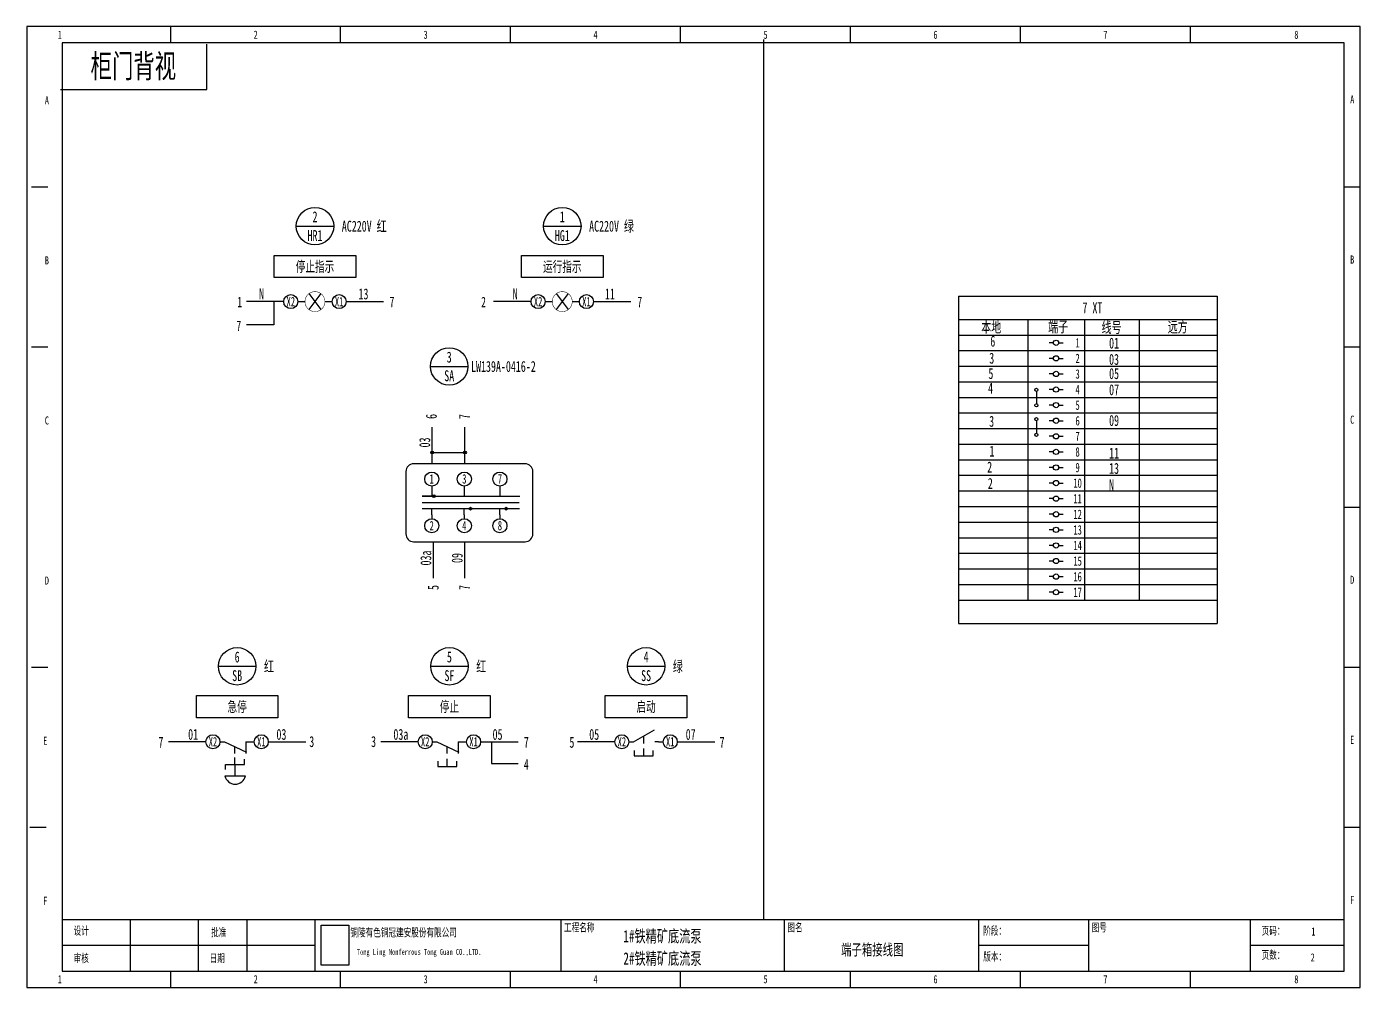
# Model space of a CAD drawing. Header units: millimetres. Extents: x 401220 to 2750366, y -101310 to 943175.
# Drawn here: x 1178014 to 1235034, y -44391 to -3287 of the extents above; entities that cross this region are included whole.
import ezdxf
from ezdxf.enums import TextEntityAlignment as Align

# ---------------------------------------------------------------- set-up
doc = ezdxf.new("R2010")
doc.units = ezdxf.units.MM
doc.linetypes.add('事故照明', pattern=[800, 600, 0, -200, 0])
doc.layers.add('SW', color=8, linetype='Continuous', lineweight=20)
doc.styles.add('ROM-S', font='NSimSun.ttf', dxfattribs={"width": 0.67})
doc.styles.add('标准', font='NSimSun.ttf', dxfattribs={"width": 0.667})

msp = doc.modelspace()

# ---------------------------------------------------------------- hatches: boundary and pattern name
h = msp.add_hatch(color=256)
h.dxf.hatch_style = 1
h.paths.add_polyline_path([(1195413.6, -21502.6, 0.4142136), (1195354.2, -21443.2), (1195354.2, -21561.9, 0.4142136)])
h.paths.add_polyline_path([(1195354.2, -21443.2, 0.4142136), (1195294.8, -21502.6, 0.4142136), (1195354.2, -21561.9)])
h = msp.add_hatch(color=256)
h.dxf.hatch_style = 1
h.paths.add_polyline_path([(1196813.8, -21502.6, 0.4142136), (1196754.5, -21443.2), (1196754.5, -21561.9, 0.4142136)])
h.paths.add_polyline_path([(1196754.5, -21443.2, 0.4142136), (1196695.1, -21502.6, 0.4142136), (1196754.5, -21561.9)])
h = msp.add_hatch(color=256)
h.dxf.hatch_style = 1
h.paths.add_polyline_path([(1195483.2, -23376.5, 1), (1195367.4, -23376.5)])
h.paths.add_polyline_path([(1195367.4, -23376.5, 1), (1195483.2, -23376.5)])
h = msp.add_hatch(color=256)
h.dxf.hatch_style = 1
h.paths.add_polyline_path([(1196936.1, -23910.1), (1197051.8, -23910.1, 1)])
h.paths.add_polyline_path([(1197051.8, -23910.1), (1196936.1, -23910.1, 1)])
h = msp.add_hatch(color=256)
h.dxf.hatch_style = 1
h.paths.add_polyline_path([(1198457.4, -23910.1), (1198573.1, -23910.1, 1)])
h.paths.add_polyline_path([(1198573.1, -23910.1), (1198457.4, -23910.1, 1)])

# ---------------------------------------------------------------- linework, layer by layer
at = {"ltscale": 4}
for p, q in [((1184172.9, -3979.1), (1184172.9, -3287.1)), ((1191438.7, -3979.1), (1191438.7, -3287.1)), ((1198704.5, -3979.1), (1198704.5, -3287.1)), ((1205970.4, -3979.1), (1205970.4, -3287.1)), ((1213236.2, -3979.1), (1213236.2, -3287.1)), ((1220502, -3979.1), (1220502, -3287.1)), ((1227767.9, -3979.1), (1227767.9, -3287.1)), ((1178221.8, -10137.8), (1178913.8, -10137.8)), ((1234341.7, -10137.8), (1235033.7, -10137.8)), ((1178221.8, -16988.4), (1178913.8, -16988.4)), ((1221911.4, -16812.6), (1221723.9, -16812.6)), ((1222136.4, -16812.6), (1222323.9, -16812.6)), ((1234341.7, -16988.4), (1235033.7, -16988.4)), ((1221911.4, -17479.6), (1221723.9, -17479.6)), ((1222136.4, -17479.6), (1222323.9, -17479.6)), ((1221911.4, -18146.6), (1221723.9, -18146.6)), ((1222136.4, -18146.6), (1222323.9, -18146.6)), ((1221911.4, -18813.5), (1221723.9, -18813.5)), ((1221911.4, -18813.5), (1221723.9, -18813.5)), ((1222136.4, -18813.5), (1222323.9, -18813.5)), ((1222136.4, -18813.5), (1222323.9, -18813.5)), ((1221911.4, -19480.5), (1221723.9, -19480.5)), ((1222136.4, -19480.5), (1222323.9, -19480.5)), ((1221911.4, -20147.5), (1221723.9, -20147.5)), ((1222136.4, -20147.5), (1222323.9, -20147.5)), ((1221911.4, -20814.5), (1221723.9, -20814.5)), ((1222136.4, -20814.5), (1222323.9, -20814.5)), ((1221911.4, -21481.5), (1221723.9, -21481.5)), ((1222136.4, -21481.5), (1222323.9, -21481.5)), ((1221911.4, -22148.5), (1221723.9, -22148.5)), ((1222136.4, -22148.5), (1222323.9, -22148.5)), ((1221911.4, -22815.5), (1221723.9, -22815.5)), ((1222136.4, -22815.5), (1222323.9, -22815.5)), ((1221911.4, -23482.5), (1221723.9, -23482.5)), ((1222136.4, -23482.5), (1222323.9, -23482.5)), ((1234341.7, -23839.1), (1235033.7, -23839.1)), ((1221911.4, -24149.5), (1221723.9, -24149.5)), ((1222136.4, -24149.5), (1222323.9, -24149.5)), ((1221911.4, -24816.5), (1221723.9, -24816.5)), ((1222136.4, -24816.5), (1222323.9, -24816.5)), ((1221911.4, -25483.5), (1221723.9, -25483.5)), ((1222136.4, -25483.5), (1222323.9, -25483.5)), ((1221911.4, -26150.5), (1221723.9, -26150.5)), ((1222136.4, -26150.5), (1222323.9, -26150.5)), ((1221911.4, -26817.5), (1221723.9, -26817.5)), ((1222136.4, -26817.5), (1222323.9, -26817.5)), ((1221911.4, -27484.5), (1221723.9, -27484.5)), ((1222136.4, -27484.5), (1222323.9, -27484.5)), ((1178221.8, -30689.7), (1178913.8, -30689.7)), ((1234341.7, -30689.7), (1235033.7, -30689.7)), ((1178152.6, -37540.4), (1178844.6, -37540.4)), ((1234341.7, -37540.4), (1235033.7, -37540.4)), ((1179536.6, -41484.7), (1234341.7, -41484.7)), ((1182442.9, -41484.7), (1182442.9, -43699)), ((1185349.3, -41484.7), (1185349.3, -43699)), ((1187425.2, -41484.7), (1187425.2, -43699)), ((1190331.5, -41484.7), (1190331.5, -43699)), ((1200849.7, -41484.7), (1200849.7, -43699)), ((1210399.1, -41484.7), (1210399.1, -43699)), ((1218702.9, -41484.7), (1218702.9, -43699)), ((1223408.4, -41484.7), (1223408.4, -43699)), ((1230328.2, -41484.7), (1230328.2, -43699)), ((1179536.6, -42591.8), (1190331.5, -42591.8)), ((1218702.9, -42591.8), (1223408.4, -42591.8)), ((1230328.2, -42591.8), (1234341.7, -42591.8)), ((1184172.9, -44391), (1184172.9, -43699)), ((1191438.7, -44391), (1191438.7, -43699)), ((1198704.5, -44391), (1198704.5, -43699)), ((1205970.4, -44391), (1205970.4, -43699)), ((1213236.2, -44391), (1213236.2, -43699)), ((1220502, -44391), (1220502, -43699)), ((1227767.9, -44391), (1227767.9, -43699))]:
    msp.add_line(p, q, dxfattribs=at)
for p, q in [((1187247.2, -3979.1), (1179536.6, -3979.1)), ((1209520.2, -3840.2), (1209520.2, -41484.7)), ((1179453.5, -5971.1), (1185718.3, -5971.1)), ((1189540.9, -11823.9), (1191141.6, -11823.9)), ((1200113.4, -11823.9), (1201714.2, -11823.9)), ((1188598.8, -13075.4), (1192083.7, -13075.4)), ((1188598.8, -14025), (1188598.8, -13075.4)), ((1192083.7, -13075.4), (1192083.7, -14025)), ((1199171.4, -13075.4), (1202656.3, -13075.4)), ((1199171.4, -14025), (1199171.4, -13075.4)), ((1202656.3, -13075.4), (1202656.3, -14025)), ((1192083.7, -14025), (1188598.8, -14025)), ((1202656.3, -14025), (1199171.4, -14025)), ((1190083.8, -14710.6), (1190596, -15393.6)), ((1200656.4, -14710.6), (1201168.6, -15393.6)), ((1217860.6, -14812.8), (1217860.6, -15813.3)), ((1217860.6, -14812.8), (1228532.5, -14812.8)), ((1218243, -14812.8), (1228914.9, -14812.8)), ((1228914.9, -14812.8), (1228914.9, -15813.3)), ((1189007.3, -15052.1), (1187406.5, -15052.1)), ((1188583.9, -15052.1), (1188583.9, -16039.6)), ((1189606.2, -15052.1), (1189806.3, -15052.1)), ((1189806.3, -15052.1), (1189913, -15052.1)), ((1190766.8, -15052.1), (1190873.5, -15052.1)), ((1190873.5, -15052.1), (1191073.6, -15052.1)), ((1191675.2, -15052.1), (1193276, -15052.1)), ((1199579.9, -15052.1), (1197979.1, -15052.1)), ((1200178.8, -15052.1), (1200378.9, -15052.1)), ((1200378.9, -15052.1), (1200485.6, -15052.1)), ((1201339.4, -15052.1), (1201446.1, -15052.1)), ((1201446.1, -15052.1), (1201646.2, -15052.1)), ((1202247.8, -15052.1), (1203848.6, -15052.1)), ((1217860.6, -15813.3), (1228914.9, -15813.3)), ((1217860.6, -15813.3), (1217860.6, -16480.3)), ((1220811.3, -15813.3), (1220811.3, -16480.3)), ((1223245.5, -15813.3), (1223245.5, -16480.3)), ((1225581.1, -15813.3), (1225581.1, -16480.3)), ((1228914.9, -15813.3), (1228914.9, -16480.3)), ((1188583.9, -16039.6), (1187406.5, -16039.6)), ((1217860.6, -16480.3), (1217860.6, -17147.2)), ((1217860.6, -16480.3), (1217860.6, -17147.2)), ((1217860.6, -16480.3), (1228532.5, -16480.3)), ((1218243, -16480.3), (1228914.9, -16480.3)), ((1220811.3, -16480.3), (1220811.3, -17147.2)), ((1223245.5, -16480.3), (1223245.5, -17147.2)), ((1225580, -16480.3), (1225580, -17147.2)), ((1228914.9, -16480.3), (1228914.9, -17147.2)), ((1228914.9, -16480.3), (1228914.9, -17147.2)), ((1217860.6, -17147.2), (1217860.6, -17814.2)), ((1217860.6, -17147.2), (1217860.6, -17814.2)), ((1217860.6, -17147.2), (1228532.5, -17147.2)), ((1218243, -17147.2), (1228914.9, -17147.2)), ((1220811.3, -17147.2), (1220811.3, -17814.2)), ((1223245.5, -17147.2), (1223245.5, -17814.2)), ((1225580, -17147.2), (1225580, -17814.2)), ((1228914.9, -17147.2), (1228914.9, -17814.2)), ((1228914.9, -17147.2), (1228914.9, -17814.2)), ((1195279.1, -17824.8), (1196879.9, -17824.8)), ((1217860.6, -17814.2), (1217860.6, -18481.2)), ((1217860.6, -17814.2), (1217860.6, -18481.2)), ((1217860.6, -17814.2), (1228532.5, -17814.2)), ((1218243, -17814.2), (1228914.9, -17814.2)), ((1220811.3, -17814.2), (1220811.3, -18481.2)), ((1223245.5, -17814.2), (1223245.5, -18481.2)), ((1225580, -17814.2), (1225580, -18481.2)), ((1228914.9, -17814.2), (1228914.9, -18481.2)), ((1228914.9, -17814.2), (1228914.9, -18481.2)), ((1217860.6, -18481.2), (1217860.6, -19148.2)), ((1217860.6, -18481.2), (1217860.6, -19148.2)), ((1217860.6, -18481.2), (1228532.5, -18481.2)), ((1218243, -18481.2), (1228914.9, -18481.2)), ((1220811.3, -18481.2), (1220811.3, -19148.2)), ((1223245.5, -18481.2), (1223245.5, -19148.2)), ((1225580, -18481.2), (1225580, -19148.2)), ((1228914.9, -18481.2), (1228914.9, -19148.2)), ((1228914.9, -18481.2), (1228914.9, -19148.2)), ((1217860.6, -19148.2), (1217860.6, -19815.2)), ((1217860.6, -19148.2), (1217860.6, -19815.2)), ((1217860.6, -19148.2), (1228532.5, -19148.2)), ((1218243, -19148.2), (1228914.9, -19148.2)), ((1220811.3, -19148.2), (1220811.3, -19815.2)), ((1221183.2, -18891.7), (1221183.2, -19158.5)), ((1221183.2, -19158.5), (1221183.2, -19425.3)), ((1223245.5, -19148.2), (1223245.5, -19815.2)), ((1225580, -19148.2), (1225580, -19815.2)), ((1228914.9, -19148.2), (1228914.9, -19815.2)), ((1228914.9, -19148.2), (1228914.9, -19815.2)), ((1217860.6, -19815.2), (1217860.6, -20482.2)), ((1217860.6, -19815.2), (1217860.6, -20482.2)), ((1217860.6, -19815.2), (1228532.5, -19815.2)), ((1218243, -19815.2), (1228914.9, -19815.2)), ((1220811.3, -19815.2), (1220811.3, -20482.2)), ((1223245.5, -19815.2), (1223245.5, -20482.2)), ((1225580, -19815.2), (1225580, -20482.2)), ((1228914.9, -19815.2), (1228914.9, -20482.2)), ((1228914.9, -19815.2), (1228914.9, -20482.2)), ((1195354.2, -21988.5), (1195354.2, -20425.6)), ((1196754.5, -21988.5), (1196754.5, -20425.6)), ((1217860.6, -20482.2), (1217860.6, -21149.2)), ((1217860.6, -20482.2), (1217860.6, -21149.2)), ((1217860.6, -20482.2), (1228532.5, -20482.2)), ((1218243, -20482.2), (1228914.9, -20482.2)), ((1220811.3, -20482.2), (1220811.3, -21149.2)), ((1221183.2, -20149.7), (1221183.2, -20416.5)), ((1221183.2, -20416.5), (1221183.2, -20683.3)), ((1223245.5, -20482.2), (1223245.5, -21149.2)), ((1225580, -20482.2), (1225580, -21149.2)), ((1228914.9, -20482.2), (1228914.9, -21149.2)), ((1195354.2, -21502.6), (1196754.5, -21502.6)), ((1217860.6, -21149.2), (1217860.6, -21816.2)), ((1217860.6, -21149.2), (1217860.6, -21816.2)), ((1217860.6, -21149.2), (1228532.5, -21149.2)), ((1218243, -21149.2), (1228914.9, -21149.2)), ((1220811.3, -21149.2), (1220811.3, -21816.2)), ((1223245.5, -21149.2), (1223245.5, -21816.2)), ((1225580, -21149.2), (1225580, -21816.2)), ((1228914.9, -21149.2), (1228914.9, -21816.2)), ((1198026.9, -21988.5), (1194559.2, -21988.5)), ((1197927.4, -21988.5), (1194559.2, -21988.5)), ((1199321.3, -21988.5), (1195853.6, -21988.5)), ((1199221.8, -21988.5), (1195853.6, -21988.5)), ((1217860.6, -21816.2), (1217860.6, -22483.2)), ((1217860.6, -21816.2), (1217860.6, -22483.2)), ((1217860.6, -21816.2), (1228532.5, -21816.2)), ((1218243, -21816.2), (1228914.9, -21816.2)), ((1220811.3, -21816.2), (1220811.3, -22483.2)), ((1223245.5, -21816.2), (1223245.5, -22483.2)), ((1225580, -21816.2), (1225580, -22483.2)), ((1228914.9, -21816.2), (1228914.9, -22483.2)), ((1228914.9, -21816.2), (1228914.9, -22483.2)), ((1194225.7, -22322), (1194225.7, -24990)), ((1199654.8, -24990), (1199654.8, -22322)), ((1217860.6, -22483.2), (1217860.6, -23150.2)), ((1217860.6, -22483.2), (1217860.6, -23150.2)), ((1217860.6, -22483.2), (1228532.5, -22483.2)), ((1218243, -22483.2), (1228914.9, -22483.2)), ((1220811.3, -22483.2), (1220811.3, -23150.2)), ((1223245.5, -22483.2), (1223245.5, -23150.2)), ((1225580, -22483.2), (1225580, -23150.2)), ((1228914.9, -22483.2), (1228914.9, -23150.2)), ((1228914.9, -22483.2), (1228914.9, -23150.2)), ((1195332.3, -23376.5), (1194917, -23376.5)), ((1194917, -23376.5), (1199092.1, -23376.5)), ((1195332.3, -22943.7), (1195332.3, -23109.7)), ((1195332.3, -23109.7), (1195332.3, -23376.5)), ((1196726.1, -22943.7), (1196726.1, -23109.7)), ((1196726.1, -23109.7), (1196726.1, -23376.5)), ((1198247.4, -22943.7), (1198247.4, -23109.7)), ((1198247.4, -23109.7), (1198247.4, -23376.5)), ((1217860.6, -23150.2), (1217860.6, -23817.2)), ((1217860.6, -23150.2), (1217860.6, -23817.2)), ((1217860.6, -23150.2), (1228532.5, -23150.2)), ((1218243, -23150.2), (1228914.9, -23150.2)), ((1220811.3, -23150.2), (1220811.3, -23817.2)), ((1223245.5, -23150.2), (1223245.5, -23817.2)), ((1225580, -23150.2), (1225580, -23817.2)), ((1228914.9, -23150.2), (1228914.9, -23817.2)), ((1228914.9, -23150.2), (1228914.9, -23817.2)), ((1194917, -23910.1), (1199085.3, -23910.1)), ((1195332.3, -24176.9), (1195332.3, -23910.1)), ((1196726.1, -24176.9), (1196726.1, -23910.1)), ((1198247.4, -24176.9), (1198247.4, -23910.1)), ((1217860.6, -23817.2), (1217860.6, -24484.2)), ((1217860.6, -23817.2), (1217860.6, -24484.2)), ((1217860.6, -23817.2), (1228532.5, -23817.2)), ((1218243, -23817.2), (1228914.9, -23817.2)), ((1220811.3, -23817.2), (1220811.3, -24484.2)), ((1223245.5, -23817.2), (1223245.5, -24484.2)), ((1225580, -23817.2), (1225580, -24484.2)), ((1228914.9, -23817.2), (1228914.9, -24484.2)), ((1228914.9, -23817.2), (1228914.9, -24484.2)), ((1195332.3, -24176.9), (1195332.3, -24340.1)), ((1196726.1, -24176.9), (1196726.1, -24340.1)), ((1198247.4, -24176.9), (1198247.4, -24340.1)), ((1217860.6, -24484.2), (1228532.5, -24484.2)), ((1217860.6, -24484.2), (1217860.6, -25151.2)), ((1217860.6, -24484.2), (1217860.6, -25151.2)), ((1217860.6, -24484.2), (1228532.5, -24484.2)), ((1218243, -24484.2), (1228914.9, -24484.2)), ((1218243, -24484.2), (1228914.9, -24484.2)), ((1220811.3, -24484.2), (1220811.3, -25151.2)), ((1223245.5, -24484.2), (1223245.5, -25151.2)), ((1225580, -24484.2), (1225580, -25151.2)), ((1228914.9, -24484.2), (1228914.9, -25151.2)), ((1228914.9, -24484.2), (1228914.9, -25151.2)), ((1194559.2, -25323.5), (1197992.8, -25323.5)), ((1195410.9, -26886.3), (1195410.9, -25323.5)), ((1195853.6, -25323.5), (1199321.3, -25323.5)), ((1196749.6, -26886.3), (1196749.6, -25323.5)), ((1217860.6, -25151.2), (1217860.6, -25818.1)), ((1217860.6, -25151.2), (1217860.6, -25818.1)), ((1217860.6, -25151.2), (1228532.5, -25151.2)), ((1218243, -25151.2), (1228914.9, -25151.2)), ((1220811.3, -25151.2), (1220811.3, -25818.1)), ((1223245.5, -25151.2), (1223245.5, -25818.1)), ((1225580, -25151.2), (1225580, -25818.1)), ((1228914.9, -25151.2), (1228914.9, -25818.1)), ((1228914.9, -25151.2), (1228914.9, -25818.1)), ((1217860.6, -25818.1), (1217860.6, -26485.1)), ((1217860.6, -25818.1), (1217860.6, -26485.1)), ((1217860.6, -25818.1), (1228532.5, -25818.1)), ((1218243, -25818.1), (1228914.9, -25818.1)), ((1220811.3, -25818.1), (1220811.3, -26485.1)), ((1223245.5, -25818.1), (1223245.5, -26485.1)), ((1225580, -25818.1), (1225580, -26485.1)), ((1228914.9, -25818.1), (1228914.9, -26485.1)), ((1228914.9, -25818.1), (1228914.9, -26485.1)), ((1217860.6, -26485.1), (1228532.5, -26485.1)), ((1217860.6, -26485.1), (1217860.6, -27152.1)), ((1217860.6, -26485.1), (1217860.6, -27152.1)), ((1217860.6, -26485.1), (1228532.5, -26485.1)), ((1218243, -26485.1), (1228914.9, -26485.1)), ((1218243, -26485.1), (1228914.9, -26485.1)), ((1220811.3, -26485.1), (1220811.3, -27152.1)), ((1223245.5, -26485.1), (1223245.5, -27152.1)), ((1225580, -26485.1), (1225580, -27152.1)), ((1228914.9, -26485.1), (1228914.9, -27152.1)), ((1228914.9, -26485.1), (1228914.9, -27152.1)), ((1217860.6, -27152.1), (1217860.6, -27819.1)), ((1217860.6, -27152.1), (1217860.6, -27819.1)), ((1217860.6, -27152.1), (1228532.5, -27152.1)), ((1218243, -27152.1), (1228914.9, -27152.1)), ((1220811.3, -27152.1), (1220811.3, -27819.1)), ((1223245.5, -27152.1), (1223245.5, -27819.1)), ((1225580, -27152.1), (1225580, -27819.1)), ((1228914.9, -27152.1), (1228914.9, -27819.1)), ((1228914.9, -27152.1), (1228914.9, -27819.1)), ((1217860.6, -27819.1), (1217860.6, -28486.1)), ((1217860.6, -27819.1), (1217860.6, -28486.1)), ((1217860.6, -27819.1), (1217860.6, -28819.6)), ((1217860.6, -27819.1), (1228532.5, -27819.1)), ((1218243, -27819.1), (1228914.9, -27819.1)), ((1228914.9, -27819.1), (1228914.9, -28486.1)), ((1228914.9, -27819.1), (1228914.9, -28486.1)), ((1228914.9, -27819.1), (1228914.9, -28819.6)), ((1217860.6, -28152.6), (1217860.6, -28819.6)), ((1217860.6, -28152.6), (1217860.6, -28819.6)), ((1217860.6, -28819.6), (1228532.5, -28819.6)), ((1218243, -28819.6), (1228914.9, -28819.6)), ((1186212.9, -30654.7), (1187813.7, -30654.7)), ((1195287.9, -30654.7), (1196888.7, -30654.7)), ((1203696, -30654.7), (1205296.8, -30654.7)), ((1185270.9, -31906.3), (1188755.8, -31906.3)), ((1185270.9, -32855.9), (1185270.9, -31906.3)), ((1188755.8, -31906.3), (1188755.8, -32855.9)), ((1194345.8, -31906.3), (1197830.8, -31906.3)), ((1194345.8, -32855.9), (1194345.8, -31906.3)), ((1197830.8, -31906.3), (1197830.8, -32855.9)), ((1202753.9, -31906.3), (1206238.9, -31906.3)), ((1202753.9, -32855.9), (1202753.9, -31906.3)), ((1206238.9, -31906.3), (1206238.9, -32855.9)), ((1188755.8, -32855.9), (1185270.9, -32855.9)), ((1197830.8, -32855.9), (1194345.8, -32855.9)), ((1206238.9, -32855.9), (1202753.9, -32855.9)), ((1203961.5, -33883), (1204860.4, -33368.4)), ((1204399.8, -33953.6), (1204399.8, -33639.6)), ((1185679.3, -33883), (1184078.6, -33883)), ((1186278.3, -33883), (1186478.4, -33883)), ((1186478.4, -33883), (1187417.9, -34328.8)), ((1186919.5, -34386), (1186919.5, -34092.3)), ((1187389.1, -33883), (1187745.7, -33883)), ((1187389.1, -33883), (1187389.1, -34383.5)), ((1188347.3, -33883), (1189948.1, -33883)), ((1194754.3, -33883), (1193153.5, -33883)), ((1195353.3, -33883), (1195553.4, -33883)), ((1195553.4, -33883), (1196492.8, -34328.8)), ((1195996.6, -34387), (1195996.6, -34093.3)), ((1196464, -33883), (1196820.7, -33883)), ((1196464, -33883), (1196464, -34383.5)), ((1197422.3, -33883), (1199023.1, -33883)), ((1197885.5, -33883), (1197885.5, -34719.6)), ((1203162.4, -33883), (1201561.7, -33883)), ((1203761.4, -33883), (1203961.5, -33883)), ((1204399.8, -34483.5), (1204399.8, -34169.5)), ((1205028.7, -33883), (1204869.4, -33883)), ((1205028.7, -33883), (1205228.8, -33883)), ((1205830.4, -33883), (1207431.2, -33883)), ((1186916.7, -34857), (1186916.7, -34563.2)), ((1187323.4, -34857), (1187323.4, -34628)), ((1195589.9, -34718.2), (1195589.9, -34947.2)), ((1195996.6, -34947.2), (1195996.6, -34608.7)), ((1196403.3, -34947.2), (1196403.3, -34718.2)), ((1197885.5, -34719.6), (1197885.5, -34813.9)), ((1203993.1, -34254.4), (1203993.1, -34483.5)), ((1203993.1, -34483.5), (1204806.5, -34483.5)), ((1204806.5, -34483.5), (1204806.5, -34254.4)), ((1186490, -35346.4), (1187367.5, -35346.4)), ((1186510, -35076.4), (1186510, -34857)), ((1186510, -34857), (1187323.4, -34857)), ((1186916.7, -34857), (1186916.7, -35346.4)), ((1195589.9, -34947.2), (1196403.3, -34947.2)), ((1197885.5, -34813.9), (1199023.1, -34813.9))]:
    msp.add_line(p, q)
at = {"linetype": '事故照明'}
msp.add_line((1194917, -23648.1), (1199071.6, -23648.1), dxfattribs=at)
at = {"ltscale": 4}
for points in [[(1178014.2, -44391), (1235033.7, -44391), (1235033.7, -3287.1), (1178014.2, -3287.1)], [(1179536.6, -43699), (1234341.7, -43699), (1234341.7, -3979.1), (1179536.6, -3979.1)]]:
    msp.add_lwpolyline(points, close=True, dxfattribs=at)
for points in [[(1185718.3, -5971.1), (1185718.3, -4032.6)], [(1190596, -14710.6), (1190083.8, -15393.6)], [(1201168.6, -14710.6), (1200656.4, -15393.6)]]:
    msp.add_lwpolyline(points)
at = {"const_width": 21.3}
for points in [[(1189913, -15052.1, 1), (1190766.8, -15052.1, 1)], [(1200485.6, -15052.1, 1), (1201339.4, -15052.1, 1)]]:
    msp.add_lwpolyline(points, format="xyb", close=True, dxfattribs=at)
msp.add_lwpolyline([(1190602.3, -41736.2), (1191783.3, -41736.2), (1191783.3, -43448), (1190602.3, -43448)], close=True)
for centre, radius in [((1190341.3, -11823.9), 800.4), ((1200913.8, -11823.9), 800.4), ((1189306.1, -15052.1), 300.1), ((1191373.8, -15052.1), 300.1), ((1199878.7, -15052.1), 300.1), ((1201946.3, -15052.1), 300.1), ((1196079.5, -17824.8), 800.4), ((1221183.2, -18825), 66.7), ((1221183.2, -19492), 66.7), ((1221183.2, -20083), 66.7), ((1221183.2, -20750), 66.7), ((1195354.2, -21502.6), 59.4), ((1196754.5, -21502.6), 59.4), ((1195332.3, -22643.5), 300.1), ((1196726.1, -22643.5), 300.1), ((1198247.4, -22643.5), 300.1), ((1195425.3, -23376.5), 57.9), ((1196994, -23910.1), 57.9), ((1198515.3, -23910.1), 57.9), ((1195332.3, -24640.2), 300.1), ((1196726.1, -24640.2), 300.1), ((1198247.4, -24640.2), 300.1), ((1187013.3, -30654.7), 800.4), ((1196088.3, -30654.7), 800.4), ((1204496.4, -30654.7), 800.4), ((1185978.2, -33883), 300.1), ((1188045.8, -33883), 300.1), ((1195053.1, -33883), 300.1), ((1197120.8, -33883), 300.1), ((1203461.2, -33883), 300.1), ((1205528.9, -33883), 300.1)]:
    msp.add_circle(centre, radius)
at = {"ltscale": 4}
for centre in [(1222023.9, -16812.6), (1222023.9, -17479.6), (1222023.9, -18146.6), (1222023.9, -18813.5), (1222023.9, -18813.5), (1222023.9, -19480.5), (1222023.9, -20147.5), (1222023.9, -20814.5), (1222023.9, -21481.5), (1222023.9, -22148.5), (1222023.9, -22815.5), (1222023.9, -23482.5), (1222023.9, -24149.5), (1222023.9, -24816.5), (1222023.9, -25483.5), (1222023.9, -26150.5), (1222023.9, -26817.5), (1222023.9, -27484.5)]:
    msp.add_circle(centre, 112.5, dxfattribs=at)
for centre, radius, start, end in [((1194559.2, -22322), 333.5, 90, 180), ((1199321.3, -22322), 333.5, 0, 90), ((1194559.2, -24990), 333.5, 180, 270), ((1199321.3, -24990), 333.5, 270, 0), ((1186928.7, -35248.6), 449.5, 192.56925, 347.43075)]:
    msp.add_arc(centre, radius, start, end)
for p in [(1190339.9, -15052.1), (1200912.5, -15052.1)]:
    msp.add_point(p)

# ---------------------------------------------------------------- texts
at = {"style": 'ROM-S', "width": 0.67}
for s, p in [('1', (1179432.8, -3909.9)), ('2', (1187805.8, -3909.9)), ('3', (1195071.6, -3909.9)), ('4', (1202337.5, -3909.9)), ('5', (1209603.3, -3909.9)), ('6', (1216869.1, -3909.9)), ('7', (1224135, -3909.9)), ('8', (1232300.4, -3909.9)), ('A', (1178879.2, -6712.5)), ('A', (1234687.7, -6677.9)), ('B', (1178879.2, -13563.1)), ('B', (1234687.7, -13528.5)), ('C', (1234687.7, -20379.1)), ('C', (1178879.2, -20413.7)), ('D', (1234687.7, -27229.8)), ('D', (1178879.2, -27264.4)), ('E', (1234687.7, -34080.4)), ('E', (1178810, -34115)), ('F', (1234687.7, -40931.1)), ('F', (1178810, -40965.7)), ('1', (1179432.8, -44321.8)), ('2', (1187805.8, -44321.8)), ('3', (1195071.6, -44321.8)), ('4', (1202337.5, -44321.8)), ('5', (1209603.3, -44321.8)), ('6', (1216869.1, -44321.8)), ('7', (1224135, -44321.8)), ('8', (1232300.4, -44321.8))]:
    msp.add_text(s, height=346.7, dxfattribs=at).set_placement(p, align=Align.BOTTOM_CENTER)
msp.add_text('柜门背视', height=1000.49, dxfattribs=at).set_placement((1182575.3, -4953.7), align=Align.MIDDLE)
for s, height, p in [('2', 466.9, (1190341.3, -11423.7)), ('1', 466.9, (1200913.8, -11423.7)), ('HR1', 466.89, (1190341.3, -12224.1)), ('HG1', 466.89, (1200913.8, -12224.1)), ('停止指示', 450.22, (1190341.3, -13550.2)), ('运行指示', 450.22, (1200913.8, -13551.2)), ('1', 450.2, (1187124.7, -15067.5)), ('X2', 400.2, (1189306.1, -15052.1)), ('X1', 400.2, (1191373.8, -15052.1)), ('7', 450.2, (1193631.7, -15067.5)), ('2', 450.2, (1197547.3, -15067.5)), ('X2', 400.2, (1199878.7, -15052.1)), ('X1', 400.2, (1201946.3, -15052.1)), ('7', 450.2, (1204225.8, -15067.5)), ('7 XT', 466.89, (1223579, -15313)), ('7', 450.2, (1187084, -16088.6)), ('6', 466.9, (1219320.6, -16744.2)), ('1', 400.2, (1222946, -16813.8)), ('3', 466.9, (1196079.5, -17424.6)), ('3', 466.9, (1219274.5, -17471.9)), ('2', 400.2, (1222946, -17480.7)), ('SA', 466.89, (1196079.5, -18225)), ('5', 466.9, (1219240.3, -18126.8)), ('3', 400.2, (1222946, -18147.7)), ('@N421', 0.133, (1223245.5, -18147.7)), ('4', 466.9, (1219225, -18756.3)), ('4', 400.2, (1222946, -18814.7)), ('5', 400.2, (1222946, -19481.7)), ('3', 466.9, (1219270.8, -20171.2)), ('6', 400.2, (1222946, -20148.7)), ('7', 400.2, (1222946, -20815.7)), ('1', 466.9, (1219286.4, -21449.9)), ('8', 400.2, (1222946, -21482.7)), ('2', 466.9, (1219185, -22130.2)), ('9', 400.2, (1222946, -22149.7)), ('2', 466.9, (1219214, -22830.5)), ('10', 400.2, (1222946, -22816.7)), ('11', 400.2, (1222946, -23483.7)), ('12', 400.2, (1222946, -24150.7)), ('13', 400.2, (1222946, -24817.7)), ('14', 400.2, (1222946, -25484.7)), ('15', 400.2, (1222946, -26151.6)), ('16', 400.2, (1222946, -26818.6)), ('17', 400.2, (1222946, -27485.6)), ('6', 466.9, (1187013.3, -30254.5)), ('5', 466.9, (1196088.3, -30254.5)), ('4', 466.9, (1204496.4, -30254.5)), ('SB', 466.89, (1187013.3, -31054.9)), ('SF', 466.89, (1196088.3, -31054.9)), ('SS', 466.89, (1204496.4, -31054.9)), ('急停', 450.22, (1187013.3, -32382.1)), ('停止', 450.22, (1196088.3, -32382.1)), ('启动', 450.22, (1204496.4, -32382.1)), ('X2', 400.2, (1185978.2, -33883)), ('X1', 400.2, (1188045.8, -33883)), ('X2', 400.2, (1195053.1, -33883)), ('X1', 400.2, (1197120.8, -33883)), ('X2', 400.2, (1203461.2, -33883)), ('X1', 400.2, (1205528.9, -33883)), ('端子箱接线图', 485.36, (1214167.1, -42778.8))]:
    msp.add_text(s, height=height, dxfattribs=at).set_placement(p, align=Align.MIDDLE_CENTER)
for s, height, p in [(' AC220V 红', 466.89, (1191275, -11823.9)), (' AC220V 绿', 466.89, (1201847.6, -11823.9)), ('LW139A-0416-2', 466.895, (1197013.3, -17824.8)), (' 红', 466.89, (1187947.1, -30654.7)), (' 红', 466.89, (1197022.1, -30654.7)), (' 绿', 466.89, (1205430.2, -30654.7))]:
    msp.add_text(s, height=height, dxfattribs=at).set_placement(p, align=Align.MIDDLE_LEFT)
for s, height, p in [('N', 466.9, (1188056.8, -14956.3)), ('13', 466.89, (1192412.9, -14956.3)), ('N', 466.9, (1198899.2, -14956.3)), ('11', 466.89, (1202951.8, -14956.3)), ('1', 400.2, (1195332.3, -22836.2)), ('3', 400.2, (1196726.1, -22836.2)), ('7', 400.2, (1198247.4, -22836.2)), ('2', 400.2, (1195332.3, -24836.5)), ('4', 400.2, (1196726.1, -24836.5)), ('8', 400.2, (1198247.4, -24836.5)), ('1', 346.7, (1233027, -42176.6)), ('2', 346.7, (1232999.3, -43283.8))]:
    msp.add_text(s, height=height, dxfattribs=at).set_placement(p, align=Align.CENTER)
for s, height, rotation, p in [('本地', 466.89, 360, (1219251.3, -16372.7)), ('端子', 466.89, 360, (1222115.8, -16359.6)), ('线号', 466.89, 360, (1224398.8, -16386.1)), ('远方', 466.89, 360, (1227227.6, -16368.4)), (' 01', 466.89, 360, (1224398.8, -17059.5)), (' 03', 466.89, 360, (1224398.8, -17755.7)), (' 05', 466.89, 360, (1224398.8, -18363.7)), (' 07', 466.89, 360, (1224398.8, -19055)), ('6', 466.9, 90, (1195548.4, -19963.5)), ('7', 466.9, 90, (1196965.8, -19970.9)), (' 09', 466.89, 360, (1224398.8, -20369.6)), ('03', 466.89, 90, (1195265.5, -21078.9)), (' 11', 466.89, 360, (1224398.8, -21768.7)), (' 13', 466.89, 360, (1224398.8, -22419.3)), ('N', 466.9, 360, (1224398.8, -23128.6)), ('03a', 466.89, 90, (1195311.6, -26022.4)), ('09', 466.89, 90, (1196652.5, -26022.4)), ('5', 466.9, 90, (1195629.7, -27285)), ('7', 466.9, 90, (1196965.8, -27285)), ('01', 466.89, 360, (1185129.6, -33800.5)), ('03', 466.89, 360, (1188906.2, -33800.5)), ('03a', 466.89, 360, (1194012.8, -33800.5)), ('05', 466.89, 360, (1198146, -33800.5)), ('05', 466.89, 360, (1202278.5, -33800.5)), ('07', 466.89, 360, (1206404, -33800.5)), ('7', 466.9, 360, (1183752.1, -34139)), ('3', 466.9, 360, (1190202.3, -34109.3)), ('3', 466.9, 360, (1192846.8, -34109.3)), ('7', 466.9, 360, (1199377.8, -34139)), ('5', 466.9, 360, (1201324.9, -34139)), ('7', 466.9, 360, (1207745.6, -34139)), ('4', 466.9, 360, (1199377.8, -35083.5))]:
    msp.add_text(s, height=height, rotation=rotation, dxfattribs=at).set_placement(p, align=Align.CENTER)
for s, p in [('工程名称', (1200988.1, -42107.4)), ('图名', (1210537.5, -42107.4)), ('设计', (1180021, -42245.8)), ('批准', (1185902.8, -42315)), ('阶段：', (1218910.5, -42245.8)), ('图号', (1223546.8, -42107.4)), ('页码：', (1230812.6, -42245.8)), ('审核', (1180021, -43422.2)), ('日期', (1185833.6, -43422.2)), ('版本：', (1218910.5, -43353)), ('页数：', (1230812.6, -43283.8))]:
    msp.add_text(s, height=346.68, dxfattribs=at).set_placement(p, align=Align.BOTTOM_LEFT)
for s, height, p in [('铜陵有色铜冠建安股份有限公司', 346.684, (1191855.4, -41870.2)), ('Tong Ling Nonferrous Tong Guan CO.,LTD.', 249.612, (1192132.2, -42750.3))]:
    msp.add_text(s, height=height, dxfattribs=at).set_placement(p, align=Align.TOP_LEFT)
at = {"layer": 'SW', "color": 7, "linetype": 'ByBlock', "lineweight": 25, "style": '标准', "width": 0.667}
for s, p in [('1#铁精矿底流泵', (1205196.4, -42461.8)), ('2#铁精矿底流泵', (1205196.4, -43417.5))]:
    msp.add_text(s, height=525, dxfattribs=at).set_placement(p, align=Align.CENTER)

doc.saveas('drawing.dxf')
